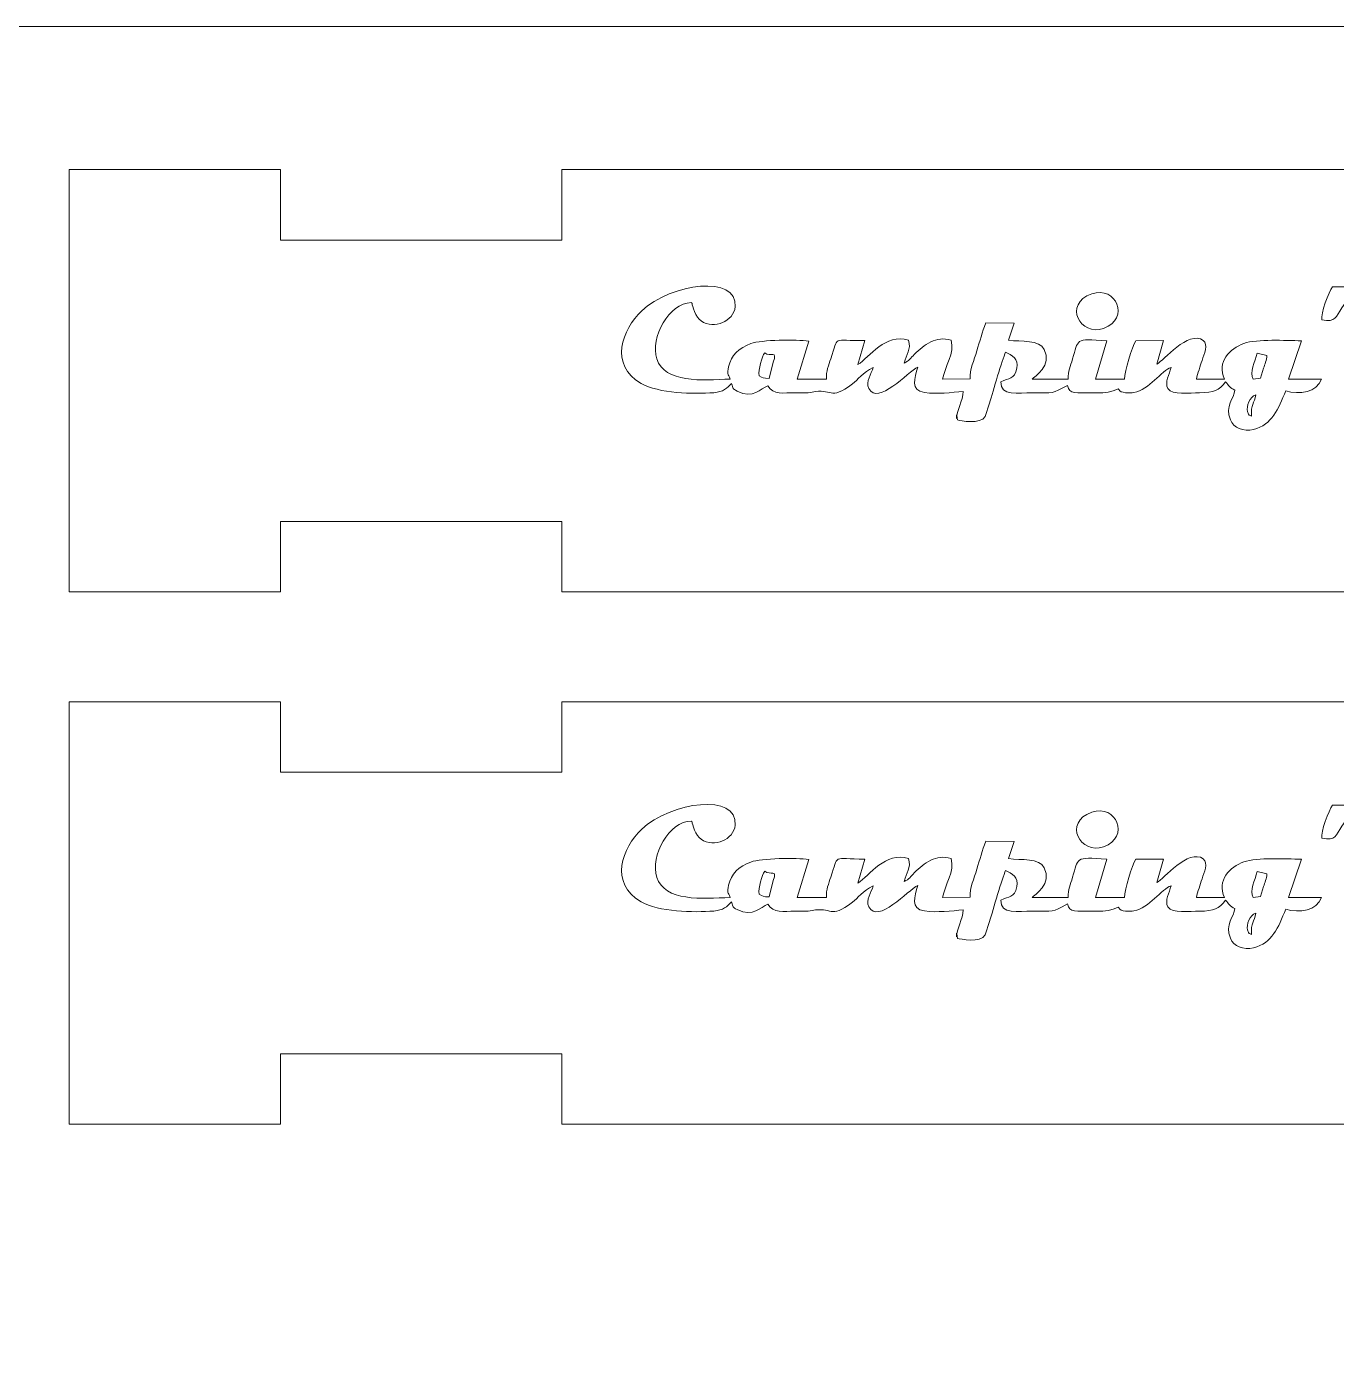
# Model space of a CAD drawing. Header units: centimetres. Extents: x -36.5 to 33.1, y -48.3 to 44.1.
# Drawn here: x -29.3 to -23.72, y 38.4 to 44.06 of the extents above; entities that cross this region are included whole.
import ezdxf

# ---------------------------------------------------------------- set-up
doc = ezdxf.new("R2010")
doc.units = ezdxf.units.CM
doc.header["$MEASUREMENT"] = 0
doc.layers.add('Camada 1', color=7, linetype='Continuous')

msp = doc.modelspace()

# ---------------------------------------------------------------- linework, layer by layer
at = {"layer": 'Camada 1', "color": 2, "lineweight": 20}
msp.add_open_spline([(-1.6923, 44.0612), (-1.6923, 44.0612), (-1.6923, 21.2612), (-1.6923, 21.2612), (-1.6923, 21.2612), (-1.6923, 21.2612), (-36.4923, 21.2612), (-36.4923, 21.2612), (-36.4923, 21.2612), (-36.4923, 21.2612), (-36.4923, 44.0612), (-36.4923, 44.0612), (-36.4923, 44.0612), (-36.4923, 44.0612), (-1.6923, 44.0612), (-1.6923, 44.0612)], degree=3, knots=[0, 0, 0, 0, 0.2, 0.2, 0.2, 0.2, 0.4, 0.4, 0.4, 0.4, 0.6, 0.6, 0.6, 0.6, 1, 1, 1, 1], dxfattribs=at)
at = {"layer": 'Camada 1', "lineweight": 9}
for points in [[(-19.82302, 41.65121), (-19.42303, 41.65119), (-19.02305, 41.65118), (-18.62306, 41.65117), (-18.62306, 41.65117), (-18.62306, 42.25117), (-18.62305, 42.85116), (-18.62305, 43.45116), (-18.62305, 43.45116), (-19.02304, 43.45116), (-19.42302, 43.45116), (-19.823, 43.45116), (-19.823, 43.45116), (-19.823, 43.35115), (-19.823, 43.25115), (-19.823, 43.15115), (-19.823, 43.15115), (-20.22299, 43.15115), (-20.62296, 43.15115), (-21.02294, 43.15115), (-21.02294, 43.15115), (-21.02294, 43.25115), (-21.02294, 43.35115), (-21.02294, 43.45116), (-21.02294, 43.45116), (-23.02285, 43.45116), (-25.02276, 43.45117), (-27.02267, 43.45117), (-27.02267, 43.45117), (-27.02267, 43.35116), (-27.02267, 43.25115), (-27.02267, 43.15115), (-27.02267, 43.15115), (-27.42265, 43.15115), (-27.82263, 43.15115), (-28.22261, 43.15115), (-28.22261, 43.15115), (-28.22261, 43.25115), (-28.22261, 43.35116), (-28.22261, 43.45117), (-28.22261, 43.45117), (-28.5226, 43.45117), (-28.82259, 43.45117), (-29.12257, 43.45117), (-29.12257, 43.45117), (-29.12257, 42.85117), (-29.12257, 42.25118), (-29.12257, 41.65118), (-29.12257, 41.65118), (-28.82259, 41.65118), (-28.5226, 41.65118), (-28.22261, 41.65118), (-28.22261, 41.65118), (-28.22261, 41.75119), (-28.22261, 41.8512), (-28.22261, 41.95121), (-28.22261, 41.95121), (-27.82263, 41.95121), (-27.42265, 41.95121), (-27.02267, 41.95121), (-27.02267, 41.95121), (-27.02267, 41.8512), (-27.02267, 41.75119), (-27.02267, 41.65118), (-27.02267, 41.65118), (-25.02276, 41.65119), (-23.02285, 41.65119), (-21.02294, 41.65121), (-21.02294, 41.65121), (-21.02294, 41.75121), (-21.02294, 41.85122), (-21.02294, 41.95123), (-21.02294, 41.95123), (-20.62296, 41.95123), (-20.22299, 41.95123), (-19.823, 41.95123), (-19.823, 41.95123), (-19.823, 41.85122), (-19.82302, 41.75121), (-19.82302, 41.65121)], [(-19.82302, 39.38203), (-19.42303, 39.38202), (-19.02305, 39.38201), (-18.62306, 39.38199), (-18.62306, 39.38199), (-18.62306, 39.98199), (-18.62305, 40.58198), (-18.62305, 41.18198), (-18.62305, 41.18198), (-19.02304, 41.18198), (-19.42302, 41.18198), (-19.823, 41.18198), (-19.823, 41.18198), (-19.823, 41.08197), (-19.823, 40.98198), (-19.823, 40.88197), (-19.823, 40.88197), (-20.22299, 40.88197), (-20.62296, 40.88197), (-21.02294, 40.88197), (-21.02294, 40.88197), (-21.02294, 40.98198), (-21.02294, 41.08197), (-21.02294, 41.18198), (-21.02294, 41.18198), (-23.02285, 41.18198), (-25.02276, 41.18199), (-27.02267, 41.18199), (-27.02267, 41.18199), (-27.02267, 41.08199), (-27.02267, 40.98198), (-27.02267, 40.88197), (-27.02267, 40.88197), (-27.42265, 40.88197), (-27.82263, 40.88197), (-28.22261, 40.88197), (-28.22261, 40.88197), (-28.22261, 40.98198), (-28.22261, 41.08199), (-28.22261, 41.18199), (-28.22261, 41.18199), (-28.5226, 41.18199), (-28.82259, 41.18199), (-29.12257, 41.18199), (-29.12257, 41.18199), (-29.12257, 40.58199), (-29.12257, 39.98201), (-29.12257, 39.38201), (-29.12257, 39.38201), (-28.82259, 39.38201), (-28.5226, 39.38201), (-28.22261, 39.38201), (-28.22261, 39.38201), (-28.22261, 39.48201), (-28.22261, 39.58202), (-28.22261, 39.68203), (-28.22261, 39.68203), (-27.82263, 39.68203), (-27.42265, 39.68203), (-27.02267, 39.68203), (-27.02267, 39.68203), (-27.02267, 39.58202), (-27.02267, 39.48201), (-27.02267, 39.38201), (-27.02267, 39.38201), (-25.02276, 39.38202), (-23.02285, 39.38202), (-21.02294, 39.38203), (-21.02294, 39.38203), (-21.02294, 39.48204), (-21.02294, 39.58205), (-21.02294, 39.68205), (-21.02294, 39.68205), (-20.62296, 39.68205), (-20.22299, 39.68205), (-19.823, 39.68205), (-19.823, 39.68205), (-19.823, 39.58205), (-19.82302, 39.48204), (-19.82302, 39.38203)]]:
    msp.add_open_spline(points, degree=3, knots=[0, 0, 0, 0, 0.047619, 0.047619, 0.047619, 0.047619, 0.0952381, 0.0952381, 0.0952381, 0.0952381, 0.1428571, 0.1428571, 0.1428571, 0.1428571, 0.1904762, 0.1904762, 0.1904762, 0.1904762, 0.2380952, 0.2380952, 0.2380952, 0.2380952, 0.2857143, 0.2857143, 0.2857143, 0.2857143, 0.3333333, 0.3333333, 0.3333333, 0.3333333, 0.3809524, 0.3809524, 0.3809524, 0.3809524, 0.4285714, 0.4285714, 0.4285714, 0.4285714, 0.4761905, 0.4761905, 0.4761905, 0.4761905, 0.5238095, 0.5238095, 0.5238095, 0.5238095, 0.5714286, 0.5714286, 0.5714286, 0.5714286, 0.6190476, 0.6190476, 0.6190476, 0.6190476, 0.6666667, 0.6666667, 0.6666667, 0.6666667, 0.7142857, 0.7142857, 0.7142857, 0.7142857, 0.7619048, 0.7619048, 0.7619048, 0.7619048, 0.8095238, 0.8095238, 0.8095238, 0.8095238, 0.8571429, 0.8571429, 0.8571429, 0.8571429, 0.9047619, 0.9047619, 0.9047619, 0.9047619, 1, 1, 1, 1], dxfattribs=at)
at = {"layer": 'Camada 1', "color": 140, "lineweight": 9}
for points, knots in [([(-26.29974, 42.53963), (-26.29022, 42.51595), (-26.29708, 42.51809), (-26.27502, 42.50693), (-26.27502, 42.50693), (-26.20634, 42.47217), (-26.17512, 42.51773), (-26.14504, 42.5294), (-26.14504, 42.5294), (-26.11862, 42.48957), (-26.08016, 42.50013), (-26.02766, 42.50011), (-26.02766, 42.50011), (-26.00432, 42.5001), (-25.97844, 42.49764), (-25.95632, 42.50246), (-25.95632, 42.50246), (-25.87153, 42.52094), (-25.88142, 42.4632), (-25.78418, 42.53787), (-25.78418, 42.53787), (-25.76254, 42.55451), (-25.73826, 42.58676), (-25.69597, 42.60776), (-25.69597, 42.60776), (-25.7031, 42.58032), (-25.72867, 42.54677), (-25.71457, 42.51825), (-25.71457, 42.51825), (-25.6774, 42.4431), (-25.5461, 42.58921), (-25.50608, 42.60968), (-25.50608, 42.60968), (-25.519, 42.56186), (-25.53912, 42.50972), (-25.47707, 42.50089), (-25.47707, 42.50089), (-25.42272, 42.49315), (-25.36232, 42.50132), (-25.31162, 42.5055), (-25.31162, 42.5055), (-25.31488, 42.46641), (-25.33834, 42.4205), (-25.33907, 42.40146), (-25.33907, 42.40146), (-25.34048, 42.36463), (-25.34292, 42.43196), (-25.33843, 42.3927), (-25.33843, 42.3927), (-25.33843, 42.3927), (-25.3362, 42.38401), (-25.3362, 42.38401), (-25.3362, 42.38401), (-25.32739, 42.38066), (-25.23756, 42.36342), (-25.21858, 42.39894), (-25.21858, 42.39894), (-25.21858, 42.39894), (-25.20066, 42.45566), (-25.20066, 42.45566), (-25.20066, 42.45566), (-25.18362, 42.50693), (-25.1469, 42.64115), (-25.13113, 42.67268), (-25.13113, 42.67268), (-25.10478, 42.66116), (-25.07443, 42.64406), (-25.08299, 42.60475), (-25.08299, 42.60475), (-25.09396, 42.55434), (-25.11793, 42.56509), (-25.15164, 42.54618), (-25.15164, 42.54618), (-25.15624, 42.48419), (-25.07332, 42.50012), (-25.0194, 42.50011), (-25.0194, 42.50011), (-24.92381, 42.50011), (-24.93606, 42.49353), (-24.86791, 42.53102), (-24.86791, 42.53102), (-24.86042, 42.49194), (-24.82642, 42.50006), (-24.76868, 42.50011), (-24.76868, 42.50011), (-24.70157, 42.50017), (-24.70508, 42.49661), (-24.65131, 42.51644), (-24.65131, 42.51644), (-24.65018, 42.5156), (-24.64871, 42.51542), (-24.64818, 42.5136), (-24.64818, 42.5136), (-24.64354, 42.49737), (-24.59971, 42.49855), (-24.58423, 42.50121), (-24.58423, 42.50121), (-24.52007, 42.51227), (-24.46612, 42.59501), (-24.42607, 42.60798), (-24.42607, 42.60798), (-24.43332, 42.57651), (-24.45382, 42.54701), (-24.44023, 42.51771), (-24.44023, 42.51771), (-24.4207, 42.48908), (-24.34721, 42.50027), (-24.3044, 42.50001), (-24.3044, 42.50001), (-24.24466, 42.49965), (-24.22014, 42.51071), (-24.19392, 42.54623), (-24.19392, 42.54623), (-24.17992, 42.53118), (-24.17503, 42.52001), (-24.15384, 42.51152), (-24.15384, 42.51152), (-24.15791, 42.47401), (-24.19756, 42.44618), (-24.17334, 42.38447), (-24.17334, 42.38447), (-24.16008, 42.35067), (-24.11738, 42.33321), (-24.07525, 42.3437), (-24.07525, 42.3437), (-23.99473, 42.36374), (-23.96898, 42.43001), (-23.93734, 42.50815), (-23.93734, 42.50815), (-23.88038, 42.49115), (-23.80274, 42.50144), (-23.78503, 42.55818), (-23.78503, 42.55818), (-23.78503, 42.55818), (-23.92529, 42.55779), (-23.92529, 42.55779), (-23.92529, 42.55779), (-23.92529, 42.55779), (-23.87016, 42.72206), (-23.87016, 42.72206), (-23.87016, 42.72206), (-23.94115, 42.72158), (-24.05592, 42.73085), (-24.11598, 42.71004), (-24.11598, 42.71004), (-24.17425, 42.68985), (-24.234, 42.6302), (-24.19805, 42.55831), (-24.19805, 42.55831), (-24.19805, 42.55831), (-24.31782, 42.55814), (-24.31782, 42.55814), (-24.31782, 42.55814), (-24.31298, 42.5829), (-24.30162, 42.61361), (-24.29418, 42.6375), (-24.29418, 42.6375), (-24.28519, 42.66633), (-24.2662, 42.70387), (-24.28854, 42.72311), (-24.28854, 42.72311), (-24.35272, 42.7679), (-24.45842, 42.63626), (-24.48638, 42.62258), (-24.48638, 42.62258), (-24.48638, 42.62258), (-24.45877, 42.7221), (-24.45877, 42.7221), (-24.45877, 42.7221), (-24.45877, 42.7221), (-24.5763, 42.72194), (-24.5763, 42.72194), (-24.5763, 42.72194), (-24.59255, 42.69673), (-24.62432, 42.59214), (-24.62423, 42.55796), (-24.62423, 42.55796), (-24.62423, 42.55796), (-24.74834, 42.55775), (-24.74834, 42.55775), (-24.74834, 42.55775), (-24.74834, 42.55775), (-24.70026, 42.72107), (-24.70026, 42.72107), (-24.70026, 42.72107), (-24.83996, 42.73266), (-24.8209, 42.72665), (-24.8456, 42.64423), (-24.8456, 42.64423), (-24.85586, 42.61002), (-24.86602, 42.59529), (-24.86516, 42.55808), (-24.86516, 42.55808), (-24.86516, 42.55808), (-25.01845, 42.55799), (-25.01845, 42.55799), (-25.01845, 42.55799), (-25.00958, 42.56886), (-24.92993, 42.61568), (-24.96637, 42.68479), (-24.96637, 42.68479), (-24.98868, 42.7271), (-25.06334, 42.71667), (-25.11899, 42.7239), (-25.11899, 42.7239), (-25.11899, 42.7239), (-25.09482, 42.79681), (-25.09482, 42.79681), (-25.09482, 42.79681), (-25.09482, 42.79681), (-25.21583, 42.79783), (-25.21583, 42.79783), (-25.21583, 42.79783), (-25.23215, 42.75878), (-25.24114, 42.7197), (-25.25377, 42.67871), (-25.25377, 42.67871), (-25.26604, 42.6389), (-25.28502, 42.59876), (-25.2826, 42.55911), (-25.2826, 42.55911), (-25.2826, 42.55911), (-25.40006, 42.55754), (-25.40006, 42.55754), (-25.40006, 42.55754), (-25.39046, 42.61359), (-25.34644, 42.66947), (-25.36384, 42.72402), (-25.36384, 42.72402), (-25.42747, 42.74411), (-25.47893, 42.70514), (-25.52065, 42.66337), (-25.52065, 42.66337), (-25.53581, 42.64819), (-25.54235, 42.63542), (-25.56354, 42.62673), (-25.56354, 42.62673), (-25.55645, 42.66498), (-25.53173, 42.68274), (-25.5457, 42.72407), (-25.5457, 42.72407), (-25.64236, 42.75594), (-25.71166, 42.65141), (-25.76136, 42.61994), (-25.76136, 42.61994), (-25.76136, 42.61994), (-25.73142, 42.72216), (-25.73142, 42.72216), (-25.73142, 42.72216), (-25.87328, 42.72107), (-25.84318, 42.7457), (-25.87633, 42.64531), (-25.87633, 42.64531), (-25.88572, 42.61688), (-25.89702, 42.59231), (-25.8954, 42.55862), (-25.8954, 42.55862), (-25.8954, 42.55862), (-26.02004, 42.55797), (-26.02004, 42.55797), (-26.02004, 42.55797), (-26.02004, 42.55797), (-25.9705, 42.72053), (-25.9705, 42.72053), (-25.9705, 42.72053), (-26.02278, 42.72711), (-26.17252, 42.72635), (-26.2172, 42.70939), (-26.2172, 42.70939), (-26.26736, 42.69035), (-26.30194, 42.65943), (-26.31208, 42.61071), (-26.31208, 42.61071), (-26.31892, 42.57782), (-26.31474, 42.58295), (-26.30563, 42.5585), (-26.30563, 42.5585), (-26.42465, 42.55225), (-26.58529, 42.54111), (-26.61809, 42.64397), (-26.61809, 42.64397), (-26.64773, 42.73694), (-26.56648, 42.88245), (-26.47045, 42.8843), (-26.47045, 42.8843), (-26.46941, 42.88301), (-26.46834, 42.88247), (-26.46798, 42.87998), (-26.46798, 42.87998), (-26.46692, 42.87287), (-26.45238, 42.82082), (-26.42944, 42.80617), (-26.42944, 42.80617), (-26.37278, 42.76999), (-26.29025, 42.80361), (-26.28424, 42.8672), (-26.28424, 42.8672), (-26.2713, 43.00394), (-26.55656, 42.96775), (-26.68254, 42.84911), (-26.68254, 42.84911), (-26.76592, 42.77058), (-26.82257, 42.61883), (-26.68482, 42.53973), (-26.68482, 42.53973), (-26.61052, 42.49706), (-26.46184, 42.49363), (-26.37517, 42.5004), (-26.37517, 42.5004), (-26.33621, 42.50343), (-26.3174, 42.51931), (-26.29974, 42.53963)], [0, 0, 0, 0, 0.0126582, 0.0126582, 0.0126582, 0.0126582, 0.0253165, 0.0253165, 0.0253165, 0.0253165, 0.0379747, 0.0379747, 0.0379747, 0.0379747, 0.0506329, 0.0506329, 0.0506329, 0.0506329, 0.0632911, 0.0632911, 0.0632911, 0.0632911, 0.0759494, 0.0759494, 0.0759494, 0.0759494, 0.0886076, 0.0886076, 0.0886076, 0.0886076, 0.1012658, 0.1012658, 0.1012658, 0.1012658, 0.1139241, 0.1139241, 0.1139241, 0.1139241, 0.1265823, 0.1265823, 0.1265823, 0.1265823, 0.1392405, 0.1392405, 0.1392405, 0.1392405, 0.1518987, 0.1518987, 0.1518987, 0.1518987, 0.164557, 0.164557, 0.164557, 0.164557, 0.1772152, 0.1772152, 0.1772152, 0.1772152, 0.1898734, 0.1898734, 0.1898734, 0.1898734, 0.2025316, 0.2025316, 0.2025316, 0.2025316, 0.2151899, 0.2151899, 0.2151899, 0.2151899, 0.2278481, 0.2278481, 0.2278481, 0.2278481, 0.2405063, 0.2405063, 0.2405063, 0.2405063, 0.2531646, 0.2531646, 0.2531646, 0.2531646, 0.2658228, 0.2658228, 0.2658228, 0.2658228, 0.278481, 0.278481, 0.278481, 0.278481, 0.2911392, 0.2911392, 0.2911392, 0.2911392, 0.3037975, 0.3037975, 0.3037975, 0.3037975, 0.3164557, 0.3164557, 0.3164557, 0.3164557, 0.3291139, 0.3291139, 0.3291139, 0.3291139, 0.3417722, 0.3417722, 0.3417722, 0.3417722, 0.3544304, 0.3544304, 0.3544304, 0.3544304, 0.3670886, 0.3670886, 0.3670886, 0.3670886, 0.3797468, 0.3797468, 0.3797468, 0.3797468, 0.3924051, 0.3924051, 0.3924051, 0.3924051, 0.4050633, 0.4050633, 0.4050633, 0.4050633, 0.4177215, 0.4177215, 0.4177215, 0.4177215, 0.4303797, 0.4303797, 0.4303797, 0.4303797, 0.443038, 0.443038, 0.443038, 0.443038, 0.4556962, 0.4556962, 0.4556962, 0.4556962, 0.4683544, 0.4683544, 0.4683544, 0.4683544, 0.4810127, 0.4810127, 0.4810127, 0.4810127, 0.4936709, 0.4936709, 0.4936709, 0.4936709, 0.5063291, 0.5063291, 0.5063291, 0.5063291, 0.5189873, 0.5189873, 0.5189873, 0.5189873, 0.5316456, 0.5316456, 0.5316456, 0.5316456, 0.5443038, 0.5443038, 0.5443038, 0.5443038, 0.556962, 0.556962, 0.556962, 0.556962, 0.5696203, 0.5696203, 0.5696203, 0.5696203, 0.5822785, 0.5822785, 0.5822785, 0.5822785, 0.5949367, 0.5949367, 0.5949367, 0.5949367, 0.6075949, 0.6075949, 0.6075949, 0.6075949, 0.6202532, 0.6202532, 0.6202532, 0.6202532, 0.6329114, 0.6329114, 0.6329114, 0.6329114, 0.6455696, 0.6455696, 0.6455696, 0.6455696, 0.6582278, 0.6582278, 0.6582278, 0.6582278, 0.6708861, 0.6708861, 0.6708861, 0.6708861, 0.6835443, 0.6835443, 0.6835443, 0.6835443, 0.6962025, 0.6962025, 0.6962025, 0.6962025, 0.7088608, 0.7088608, 0.7088608, 0.7088608, 0.721519, 0.721519, 0.721519, 0.721519, 0.7341772, 0.7341772, 0.7341772, 0.7341772, 0.7468354, 0.7468354, 0.7468354, 0.7468354, 0.7594937, 0.7594937, 0.7594937, 0.7594937, 0.7721519, 0.7721519, 0.7721519, 0.7721519, 0.7848101, 0.7848101, 0.7848101, 0.7848101, 0.7974684, 0.7974684, 0.7974684, 0.7974684, 0.8101266, 0.8101266, 0.8101266, 0.8101266, 0.8227848, 0.8227848, 0.8227848, 0.8227848, 0.835443, 0.835443, 0.835443, 0.835443, 0.8481013, 0.8481013, 0.8481013, 0.8481013, 0.8607595, 0.8607595, 0.8607595, 0.8607595, 0.8734177, 0.8734177, 0.8734177, 0.8734177, 0.8860759, 0.8860759, 0.8860759, 0.8860759, 0.8987342, 0.8987342, 0.8987342, 0.8987342, 0.9113924, 0.9113924, 0.9113924, 0.9113924, 0.9240506, 0.9240506, 0.9240506, 0.9240506, 0.9367089, 0.9367089, 0.9367089, 0.9367089, 0.9493671, 0.9493671, 0.9493671, 0.9493671, 0.9620253, 0.9620253, 0.9620253, 0.9620253, 0.9746835, 0.9746835, 0.9746835, 0.9746835, 1, 1, 1, 1]), ([(-24.76362, 42.92187), (-24.88948, 42.87791), (-24.81184, 42.73903), (-24.71389, 42.77445), (-24.71389, 42.77445), (-24.5986, 42.81615), (-24.66085, 42.95777), (-24.76362, 42.92187)], [0, 0, 0, 0, 0.3333333, 0.3333333, 0.3333333, 0.3333333, 1, 1, 1, 1]), ([(-23.78389, 42.81107), (-23.72273, 42.79947), (-23.7236, 42.82236), (-23.69785, 42.86276), (-23.69785, 42.86276), (-23.68328, 42.88562), (-23.6506, 42.92954), (-23.64254, 42.95189), (-23.64254, 42.95189), (-23.64254, 42.95189), (-23.73863, 42.95133), (-23.73863, 42.95133), (-23.73863, 42.95133), (-23.75341, 42.92988), (-23.78934, 42.8369), (-23.78389, 42.81107)], [0, 0, 0, 0, 0.2, 0.2, 0.2, 0.2, 0.4, 0.4, 0.4, 0.4, 0.6, 0.6, 0.6, 0.6, 1, 1, 1, 1]), ([(-26.1823, 42.57215), (-26.18616, 42.59909), (-26.17078, 42.65306), (-26.15826, 42.67068), (-26.15826, 42.67068), (-26.13241, 42.64873), (-26.10251, 42.68448), (-26.1221, 42.63006), (-26.1221, 42.63006), (-26.1221, 42.63006), (-26.1397, 42.56077), (-26.1397, 42.56077), (-26.1397, 42.56077), (-26.16444, 42.56138), (-26.16646, 42.56411), (-26.1823, 42.57215)], [0, 0, 0, 0, 0.2, 0.2, 0.2, 0.2, 0.4, 0.4, 0.4, 0.4, 0.6, 0.6, 0.6, 0.6, 1, 1, 1, 1]), ([(-24.07558, 42.55758), (-24.09482, 42.58859), (-24.06649, 42.63024), (-24.05923, 42.66918), (-24.05923, 42.66918), (-24.05923, 42.66918), (-24.01728, 42.65838), (-24.01728, 42.65838), (-24.01728, 42.65838), (-24.01916, 42.63881), (-24.02653, 42.62115), (-24.03191, 42.60456), (-24.03191, 42.60456), (-24.03191, 42.60456), (-24.04434, 42.56246), (-24.04434, 42.56246), (-24.04434, 42.56246), (-24.04434, 42.56246), (-24.07558, 42.55758), (-24.07558, 42.55758)], [0, 0, 0, 0, 0.1666667, 0.1666667, 0.1666667, 0.1666667, 0.3333333, 0.3333333, 0.3333333, 0.3333333, 0.5, 0.5, 0.5, 0.5, 0.6666667, 0.6666667, 0.6666667, 0.6666667, 1, 1, 1, 1]), ([(-24.08297, 42.40026), (-24.09194, 42.40555), (-24.09512, 42.39876), (-24.10021, 42.41987), (-24.10021, 42.41987), (-24.10567, 42.44245), (-24.09091, 42.48309), (-24.06482, 42.49187), (-24.06482, 42.49187), (-24.07042, 42.45309), (-24.08705, 42.45097), (-24.08297, 42.40026)], [0, 0, 0, 0, 0.25, 0.25, 0.25, 0.25, 0.5, 0.5, 0.5, 0.5, 1, 1, 1, 1]), ([(-26.29974, 40.32977), (-26.29022, 40.30609), (-26.29708, 40.30823), (-26.27502, 40.29707), (-26.27502, 40.29707), (-26.20634, 40.26231), (-26.17512, 40.30787), (-26.14504, 40.31954), (-26.14504, 40.31954), (-26.11862, 40.27971), (-26.08016, 40.29027), (-26.02766, 40.29025), (-26.02766, 40.29025), (-26.00432, 40.29024), (-25.97844, 40.28778), (-25.95632, 40.2926), (-25.95632, 40.2926), (-25.87153, 40.31108), (-25.88142, 40.25334), (-25.78418, 40.32801), (-25.78418, 40.32801), (-25.76254, 40.34465), (-25.73826, 40.3769), (-25.69597, 40.3979), (-25.69597, 40.3979), (-25.7031, 40.37046), (-25.72867, 40.33691), (-25.71457, 40.30839), (-25.71457, 40.30839), (-25.6774, 40.23324), (-25.5461, 40.37935), (-25.50608, 40.39982), (-25.50608, 40.39982), (-25.519, 40.352), (-25.53912, 40.29986), (-25.47707, 40.29103), (-25.47707, 40.29103), (-25.42272, 40.28329), (-25.36232, 40.29146), (-25.31162, 40.29564), (-25.31162, 40.29564), (-25.31488, 40.25655), (-25.33834, 40.21064), (-25.33907, 40.1916), (-25.33907, 40.1916), (-25.34048, 40.15477), (-25.34292, 40.2221), (-25.33843, 40.18284), (-25.33843, 40.18284), (-25.33843, 40.18284), (-25.3362, 40.17415), (-25.3362, 40.17415), (-25.3362, 40.17415), (-25.32739, 40.1708), (-25.23756, 40.15356), (-25.21858, 40.18908), (-25.21858, 40.18908), (-25.21858, 40.18908), (-25.20066, 40.2458), (-25.20066, 40.2458), (-25.20066, 40.2458), (-25.18362, 40.29707), (-25.1469, 40.43129), (-25.13113, 40.46282), (-25.13113, 40.46282), (-25.10478, 40.4513), (-25.07443, 40.4342), (-25.08299, 40.39489), (-25.08299, 40.39489), (-25.09396, 40.34448), (-25.11793, 40.35523), (-25.15164, 40.33632), (-25.15164, 40.33632), (-25.15624, 40.27433), (-25.07332, 40.29026), (-25.0194, 40.29025), (-25.0194, 40.29025), (-24.92381, 40.29025), (-24.93606, 40.28367), (-24.86791, 40.32116), (-24.86791, 40.32116), (-24.86042, 40.28208), (-24.82642, 40.2902), (-24.76868, 40.29025), (-24.76868, 40.29025), (-24.70157, 40.29031), (-24.70508, 40.28675), (-24.65131, 40.30658), (-24.65131, 40.30658), (-24.65018, 40.30574), (-24.64871, 40.30556), (-24.64818, 40.30374), (-24.64818, 40.30374), (-24.64354, 40.28751), (-24.59971, 40.28869), (-24.58423, 40.29135), (-24.58423, 40.29135), (-24.52007, 40.30241), (-24.46612, 40.38515), (-24.42607, 40.39812), (-24.42607, 40.39812), (-24.43332, 40.36665), (-24.45382, 40.33715), (-24.44023, 40.30785), (-24.44023, 40.30785), (-24.4207, 40.27922), (-24.34721, 40.29041), (-24.3044, 40.29015), (-24.3044, 40.29015), (-24.24466, 40.28979), (-24.22014, 40.30085), (-24.19392, 40.33637), (-24.19392, 40.33637), (-24.17992, 40.32132), (-24.17503, 40.31015), (-24.15384, 40.30166), (-24.15384, 40.30166), (-24.15791, 40.26415), (-24.19756, 40.23632), (-24.17334, 40.17461), (-24.17334, 40.17461), (-24.16008, 40.14081), (-24.11738, 40.12335), (-24.07525, 40.13384), (-24.07525, 40.13384), (-23.99473, 40.15388), (-23.96898, 40.22015), (-23.93734, 40.29829), (-23.93734, 40.29829), (-23.88038, 40.28129), (-23.80274, 40.29158), (-23.78503, 40.34832), (-23.78503, 40.34832), (-23.78503, 40.34832), (-23.92529, 40.34793), (-23.92529, 40.34793), (-23.92529, 40.34793), (-23.92529, 40.34793), (-23.87016, 40.5122), (-23.87016, 40.5122), (-23.87016, 40.5122), (-23.94115, 40.51172), (-24.05592, 40.52099), (-24.11598, 40.50018), (-24.11598, 40.50018), (-24.17425, 40.47999), (-24.234, 40.42034), (-24.19805, 40.34845), (-24.19805, 40.34845), (-24.19805, 40.34845), (-24.31782, 40.34828), (-24.31782, 40.34828), (-24.31782, 40.34828), (-24.31298, 40.37304), (-24.30162, 40.40375), (-24.29418, 40.42764), (-24.29418, 40.42764), (-24.28519, 40.45647), (-24.2662, 40.49401), (-24.28854, 40.51325), (-24.28854, 40.51325), (-24.35272, 40.55804), (-24.45842, 40.4264), (-24.48638, 40.41272), (-24.48638, 40.41272), (-24.48638, 40.41272), (-24.45877, 40.51224), (-24.45877, 40.51224), (-24.45877, 40.51224), (-24.45877, 40.51224), (-24.5763, 40.51208), (-24.5763, 40.51208), (-24.5763, 40.51208), (-24.59255, 40.48687), (-24.62432, 40.38228), (-24.62423, 40.3481), (-24.62423, 40.3481), (-24.62423, 40.3481), (-24.74834, 40.34789), (-24.74834, 40.34789), (-24.74834, 40.34789), (-24.74834, 40.34789), (-24.70026, 40.51121), (-24.70026, 40.51121), (-24.70026, 40.51121), (-24.83996, 40.5228), (-24.8209, 40.51679), (-24.8456, 40.43437), (-24.8456, 40.43437), (-24.85586, 40.40016), (-24.86602, 40.38543), (-24.86516, 40.34822), (-24.86516, 40.34822), (-24.86516, 40.34822), (-25.01845, 40.34813), (-25.01845, 40.34813), (-25.01845, 40.34813), (-25.00958, 40.359), (-24.92993, 40.40582), (-24.96637, 40.47493), (-24.96637, 40.47493), (-24.98868, 40.51724), (-25.06334, 40.50681), (-25.11899, 40.51404), (-25.11899, 40.51404), (-25.11899, 40.51404), (-25.09482, 40.58695), (-25.09482, 40.58695), (-25.09482, 40.58695), (-25.09482, 40.58695), (-25.21583, 40.58797), (-25.21583, 40.58797), (-25.21583, 40.58797), (-25.23215, 40.54892), (-25.24114, 40.50984), (-25.25377, 40.46885), (-25.25377, 40.46885), (-25.26604, 40.42904), (-25.28502, 40.3889), (-25.2826, 40.34925), (-25.2826, 40.34925), (-25.2826, 40.34925), (-25.40006, 40.34768), (-25.40006, 40.34768), (-25.40006, 40.34768), (-25.39046, 40.40373), (-25.34644, 40.45961), (-25.36384, 40.51416), (-25.36384, 40.51416), (-25.42747, 40.53425), (-25.47893, 40.49528), (-25.52065, 40.45351), (-25.52065, 40.45351), (-25.53581, 40.43833), (-25.54235, 40.42556), (-25.56354, 40.41687), (-25.56354, 40.41687), (-25.55645, 40.45512), (-25.53173, 40.47288), (-25.5457, 40.51421), (-25.5457, 40.51421), (-25.64236, 40.54608), (-25.71166, 40.44155), (-25.76136, 40.41008), (-25.76136, 40.41008), (-25.76136, 40.41008), (-25.73142, 40.5123), (-25.73142, 40.5123), (-25.73142, 40.5123), (-25.87328, 40.51121), (-25.84318, 40.53584), (-25.87633, 40.43545), (-25.87633, 40.43545), (-25.88572, 40.40702), (-25.89702, 40.38245), (-25.8954, 40.34876), (-25.8954, 40.34876), (-25.8954, 40.34876), (-26.02004, 40.34811), (-26.02004, 40.34811), (-26.02004, 40.34811), (-26.02004, 40.34811), (-25.9705, 40.51067), (-25.9705, 40.51067), (-25.9705, 40.51067), (-26.02278, 40.51725), (-26.17252, 40.51649), (-26.2172, 40.49953), (-26.2172, 40.49953), (-26.26736, 40.48049), (-26.30194, 40.44957), (-26.31208, 40.40085), (-26.31208, 40.40085), (-26.31892, 40.36796), (-26.31474, 40.37309), (-26.30563, 40.34864), (-26.30563, 40.34864), (-26.42465, 40.34239), (-26.58529, 40.33125), (-26.61809, 40.43411), (-26.61809, 40.43411), (-26.64773, 40.52708), (-26.56648, 40.67259), (-26.47045, 40.67444), (-26.47045, 40.67444), (-26.46941, 40.67315), (-26.46834, 40.67261), (-26.46798, 40.67012), (-26.46798, 40.67012), (-26.46692, 40.66301), (-26.45238, 40.61096), (-26.42944, 40.59631), (-26.42944, 40.59631), (-26.37278, 40.56013), (-26.29025, 40.59375), (-26.28424, 40.65734), (-26.28424, 40.65734), (-26.2713, 40.79408), (-26.55656, 40.75789), (-26.68254, 40.63925), (-26.68254, 40.63925), (-26.76592, 40.56072), (-26.82257, 40.40897), (-26.68482, 40.32987), (-26.68482, 40.32987), (-26.61052, 40.2872), (-26.46184, 40.28377), (-26.37517, 40.29054), (-26.37517, 40.29054), (-26.33621, 40.29357), (-26.3174, 40.30945), (-26.29974, 40.32977)], [0, 0, 0, 0, 0.0126582, 0.0126582, 0.0126582, 0.0126582, 0.0253165, 0.0253165, 0.0253165, 0.0253165, 0.0379747, 0.0379747, 0.0379747, 0.0379747, 0.0506329, 0.0506329, 0.0506329, 0.0506329, 0.0632911, 0.0632911, 0.0632911, 0.0632911, 0.0759494, 0.0759494, 0.0759494, 0.0759494, 0.0886076, 0.0886076, 0.0886076, 0.0886076, 0.1012658, 0.1012658, 0.1012658, 0.1012658, 0.1139241, 0.1139241, 0.1139241, 0.1139241, 0.1265823, 0.1265823, 0.1265823, 0.1265823, 0.1392405, 0.1392405, 0.1392405, 0.1392405, 0.1518987, 0.1518987, 0.1518987, 0.1518987, 0.164557, 0.164557, 0.164557, 0.164557, 0.1772152, 0.1772152, 0.1772152, 0.1772152, 0.1898734, 0.1898734, 0.1898734, 0.1898734, 0.2025316, 0.2025316, 0.2025316, 0.2025316, 0.2151899, 0.2151899, 0.2151899, 0.2151899, 0.2278481, 0.2278481, 0.2278481, 0.2278481, 0.2405063, 0.2405063, 0.2405063, 0.2405063, 0.2531646, 0.2531646, 0.2531646, 0.2531646, 0.2658228, 0.2658228, 0.2658228, 0.2658228, 0.278481, 0.278481, 0.278481, 0.278481, 0.2911392, 0.2911392, 0.2911392, 0.2911392, 0.3037975, 0.3037975, 0.3037975, 0.3037975, 0.3164557, 0.3164557, 0.3164557, 0.3164557, 0.3291139, 0.3291139, 0.3291139, 0.3291139, 0.3417722, 0.3417722, 0.3417722, 0.3417722, 0.3544304, 0.3544304, 0.3544304, 0.3544304, 0.3670886, 0.3670886, 0.3670886, 0.3670886, 0.3797468, 0.3797468, 0.3797468, 0.3797468, 0.3924051, 0.3924051, 0.3924051, 0.3924051, 0.4050633, 0.4050633, 0.4050633, 0.4050633, 0.4177215, 0.4177215, 0.4177215, 0.4177215, 0.4303797, 0.4303797, 0.4303797, 0.4303797, 0.443038, 0.443038, 0.443038, 0.443038, 0.4556962, 0.4556962, 0.4556962, 0.4556962, 0.4683544, 0.4683544, 0.4683544, 0.4683544, 0.4810127, 0.4810127, 0.4810127, 0.4810127, 0.4936709, 0.4936709, 0.4936709, 0.4936709, 0.5063291, 0.5063291, 0.5063291, 0.5063291, 0.5189873, 0.5189873, 0.5189873, 0.5189873, 0.5316456, 0.5316456, 0.5316456, 0.5316456, 0.5443038, 0.5443038, 0.5443038, 0.5443038, 0.556962, 0.556962, 0.556962, 0.556962, 0.5696203, 0.5696203, 0.5696203, 0.5696203, 0.5822785, 0.5822785, 0.5822785, 0.5822785, 0.5949367, 0.5949367, 0.5949367, 0.5949367, 0.6075949, 0.6075949, 0.6075949, 0.6075949, 0.6202532, 0.6202532, 0.6202532, 0.6202532, 0.6329114, 0.6329114, 0.6329114, 0.6329114, 0.6455696, 0.6455696, 0.6455696, 0.6455696, 0.6582278, 0.6582278, 0.6582278, 0.6582278, 0.6708861, 0.6708861, 0.6708861, 0.6708861, 0.6835443, 0.6835443, 0.6835443, 0.6835443, 0.6962025, 0.6962025, 0.6962025, 0.6962025, 0.7088608, 0.7088608, 0.7088608, 0.7088608, 0.721519, 0.721519, 0.721519, 0.721519, 0.7341772, 0.7341772, 0.7341772, 0.7341772, 0.7468354, 0.7468354, 0.7468354, 0.7468354, 0.7594937, 0.7594937, 0.7594937, 0.7594937, 0.7721519, 0.7721519, 0.7721519, 0.7721519, 0.7848101, 0.7848101, 0.7848101, 0.7848101, 0.7974684, 0.7974684, 0.7974684, 0.7974684, 0.8101266, 0.8101266, 0.8101266, 0.8101266, 0.8227848, 0.8227848, 0.8227848, 0.8227848, 0.835443, 0.835443, 0.835443, 0.835443, 0.8481013, 0.8481013, 0.8481013, 0.8481013, 0.8607595, 0.8607595, 0.8607595, 0.8607595, 0.8734177, 0.8734177, 0.8734177, 0.8734177, 0.8860759, 0.8860759, 0.8860759, 0.8860759, 0.8987342, 0.8987342, 0.8987342, 0.8987342, 0.9113924, 0.9113924, 0.9113924, 0.9113924, 0.9240506, 0.9240506, 0.9240506, 0.9240506, 0.9367089, 0.9367089, 0.9367089, 0.9367089, 0.9493671, 0.9493671, 0.9493671, 0.9493671, 0.9620253, 0.9620253, 0.9620253, 0.9620253, 0.9746835, 0.9746835, 0.9746835, 0.9746835, 1, 1, 1, 1]), ([(-24.76362, 40.71201), (-24.88948, 40.66805), (-24.81184, 40.52917), (-24.71389, 40.56459), (-24.71389, 40.56459), (-24.5986, 40.60629), (-24.66085, 40.74791), (-24.76362, 40.71201)], [0, 0, 0, 0, 0.3333333, 0.3333333, 0.3333333, 0.3333333, 1, 1, 1, 1]), ([(-23.78389, 40.60121), (-23.72273, 40.58961), (-23.7236, 40.6125), (-23.69785, 40.6529), (-23.69785, 40.6529), (-23.68328, 40.67576), (-23.6506, 40.71968), (-23.64254, 40.74203), (-23.64254, 40.74203), (-23.64254, 40.74203), (-23.73863, 40.74147), (-23.73863, 40.74147), (-23.73863, 40.74147), (-23.75341, 40.72002), (-23.78934, 40.62704), (-23.78389, 40.60121)], [0, 0, 0, 0, 0.2, 0.2, 0.2, 0.2, 0.4, 0.4, 0.4, 0.4, 0.6, 0.6, 0.6, 0.6, 1, 1, 1, 1]), ([(-26.1823, 40.36229), (-26.18616, 40.38923), (-26.17078, 40.4432), (-26.15826, 40.46082), (-26.15826, 40.46082), (-26.13241, 40.43887), (-26.10251, 40.47462), (-26.1221, 40.4202), (-26.1221, 40.4202), (-26.1221, 40.4202), (-26.1397, 40.35091), (-26.1397, 40.35091), (-26.1397, 40.35091), (-26.16444, 40.35152), (-26.16646, 40.35425), (-26.1823, 40.36229)], [0, 0, 0, 0, 0.2, 0.2, 0.2, 0.2, 0.4, 0.4, 0.4, 0.4, 0.6, 0.6, 0.6, 0.6, 1, 1, 1, 1]), ([(-24.07558, 40.34772), (-24.09482, 40.37873), (-24.06649, 40.42038), (-24.05923, 40.45932), (-24.05923, 40.45932), (-24.05923, 40.45932), (-24.01728, 40.44852), (-24.01728, 40.44852), (-24.01728, 40.44852), (-24.01916, 40.42895), (-24.02653, 40.41129), (-24.03191, 40.3947), (-24.03191, 40.3947), (-24.03191, 40.3947), (-24.04434, 40.3526), (-24.04434, 40.3526), (-24.04434, 40.3526), (-24.04434, 40.3526), (-24.07558, 40.34772), (-24.07558, 40.34772)], [0, 0, 0, 0, 0.1666667, 0.1666667, 0.1666667, 0.1666667, 0.3333333, 0.3333333, 0.3333333, 0.3333333, 0.5, 0.5, 0.5, 0.5, 0.6666667, 0.6666667, 0.6666667, 0.6666667, 1, 1, 1, 1]), ([(-24.08297, 40.1904), (-24.09194, 40.19569), (-24.09512, 40.1889), (-24.10021, 40.21001), (-24.10021, 40.21001), (-24.10567, 40.23259), (-24.09091, 40.27323), (-24.06482, 40.28201), (-24.06482, 40.28201), (-24.07042, 40.24323), (-24.08705, 40.24111), (-24.08297, 40.1904)], [0, 0, 0, 0, 0.25, 0.25, 0.25, 0.25, 0.5, 0.5, 0.5, 0.5, 1, 1, 1, 1])]:
    msp.add_open_spline(points, degree=3, knots=knots, dxfattribs=at)

doc.saveas('drawing.dxf')
